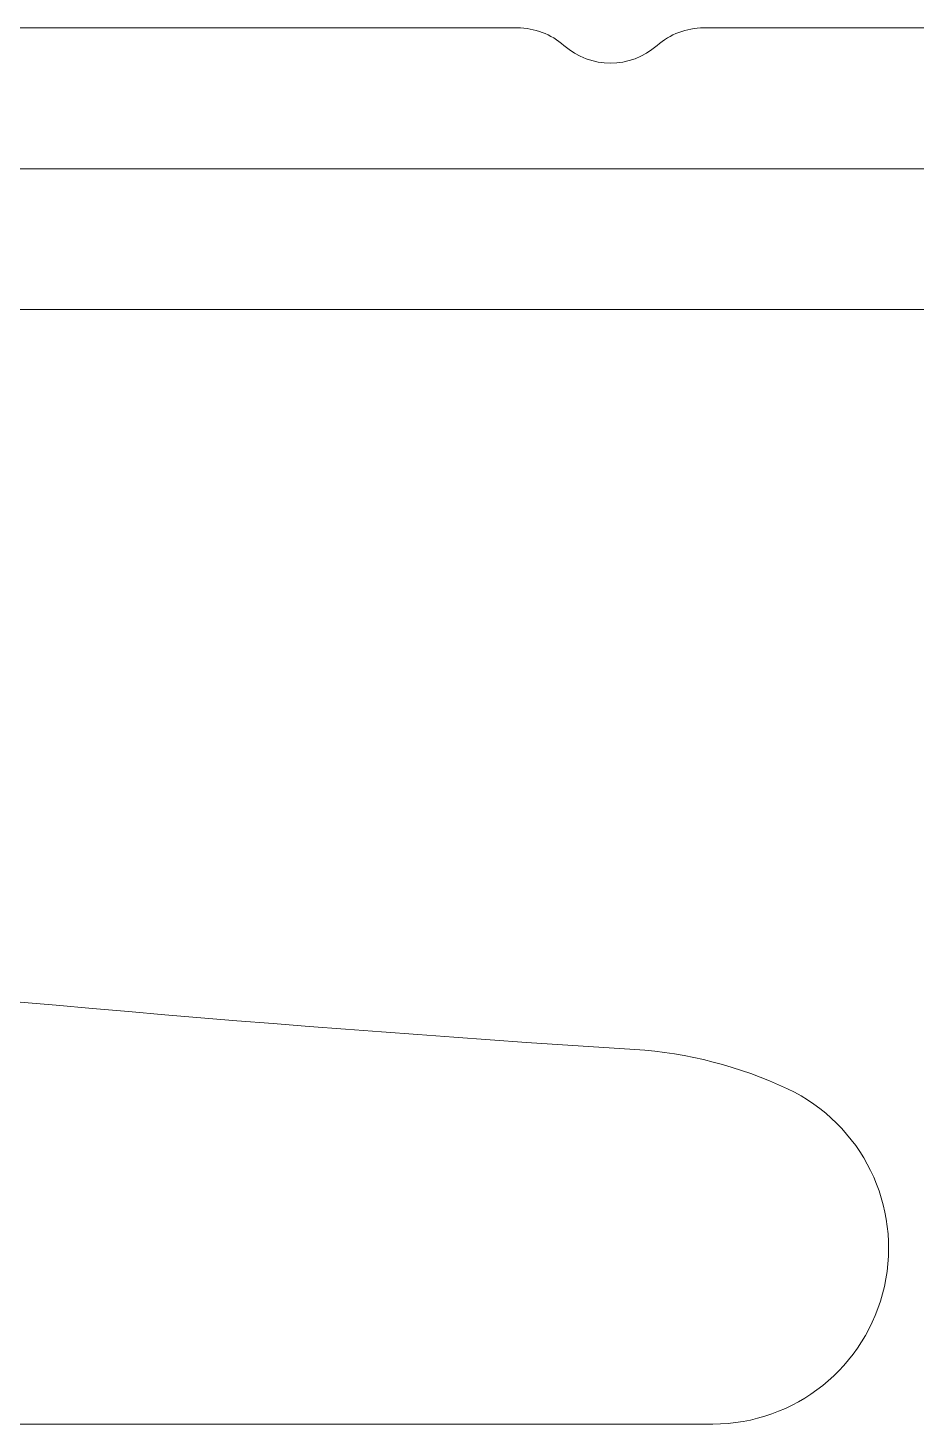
# Model space of a CAD drawing. Header units: millimetres. Extents: x -40 to 114, y -24 to 24.
# Drawn here: x 10.9 to 23.52, y 4.17 to 24 of the extents above; entities that cross this region are included whole.
import ezdxf

# ---------------------------------------------------------------- set-up
doc = ezdxf.new("R2010")
doc.units = ezdxf.units.MM
doc.layers.add('1', color=7, linetype='Continuous', true_color=0xffffff)

msp = doc.modelspace()

# ---------------------------------------------------------------- linework, layer by layer
at = {"layer": '1', "color": 3, "linetype": 'Continuous', "lineweight": 18}
for p, q in [((4.596686, 24), (17.855013, 24)), ((20.500764, 24), (25.596686, 24)), ((4.596686, 22), (25.596686, 22)), ((25.596686, 20), (4.596686, 20)), ((20.630693, 4.165983), (-17.213652, 4.165983))]:
    msp.add_line(p, q, dxfattribs=at)
for centre, radius, start, end in [((17.855013, 23), 1, 48.590378, 90), ((20.500764, 23), 1, 90, 131.409622), ((19.177889, 24.5), 1, 228.590378, 311.409622), ((40.759645, 341.291227), 332.483703, 260.652636, 266.338173), ((19.141558, 3.498579), 6, 64.819714, 86.338146), ((20.630693, 6.665983), 2.5, 270, 64.819687)]:
    msp.add_arc(centre, radius, start, end, dxfattribs=at)

doc.saveas('drawing.dxf')
